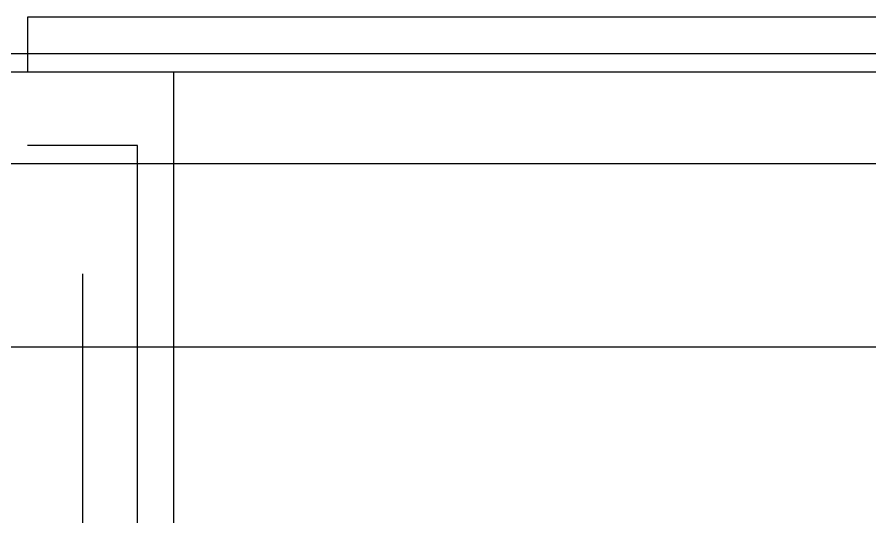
# Model space of a CAD drawing. Header units: inches. Extents: x 21 to 32698, y 13 to 3712.
# Drawn here: x 11881.43 to 11904.7, y 2584.95 to 2598.58 of the extents above; entities that cross this region are included whole.
import ezdxf

# ---------------------------------------------------------------- set-up
doc = ezdxf.new("R2010")
doc.units = ezdxf.units.IN
doc.header["$MEASUREMENT"] = 0
doc.set_wipeout_variables(frame=1)
for name, color, linetype, lineweight in [('Z_MİM_-KM-GLAZ', 8, 'Continuous', 25), ('Z_MİM_-KM-GLAZ-CURT', 8, 'Continuous', 25), ('Z_MİM_-KM-IZO-THERMAL', 8, 'Continuous', 25), ('Z_MİM_-KM-IZO-THERMAL-ROCKWOOL', 8, 'BATTING', 25), ('Z_MİM_-KM-PAINT', 8, 'Continuous', 25), ('Z_MİM_-KM-WALL-IZO-TERMAL', 8, 'Continuous', 25), ('Z_MİM_-KM-WALL-PLASTER', 8, 'Continuous', 25)]:
    doc.layers.add(name, color=color, linetype=linetype, lineweight=lineweight)
doc.layers.add('Z_MİM_-KM-WALL-TERMAL-PATTERN', color=8, linetype='BATTING', lineweight=25, plot=False)
doc.linetypes.add('BATTING', pattern='A,0.00254,-2.54,[134,ltypeshp.shx,S=2.54,R=0,X=-2.54,Y=0],-5.08,[134,ltypeshp.shx,S=2.54,R=180,X=2.54,Y=0],-2.54', length=10.16254)

# ---------------------------------------------------------------- blocks, each defined once
blk = doc.blocks.new('*U295')
blk.add_wipeout([(-15.00000000051476, 16.500000005396572), (115.00000000017825, 16.5000000058767), (114.9999999998854, -39.99960520701825), (-15.00000000026921, -39.99960520749846)])
at = {"layer": 'Z_MİM_-KM-GLAZ-CURT'}
blk.add_lwpolyline([(115.0000000001764, 15.00000000078357), (115.0000000001764, 16.50000000587674), (-15.00000000051476, 16.50000000539654), (-15.00000000051476, 15.00000000493088)], dxfattribs=at)
at = {"layer": 'Z_MİM_-KM-WALL-IZO-TERMAL', "ltscale": 1.5}
blk.add_lwpolyline([(-11.99999994526115, -7.499999986732958), (-11.99999994526113, 13.0000000010412), (-15.00000000051476, 13.00000000115343)], dxfattribs=at)
at = {"layer": 'Z_MİM_-KM-WALL-PLASTER', "ltscale": 1.5}
blk.add_lwpolyline([(-10.99999994498285, -7.499999986731822), (-10.99999994498283, 15.00000000097685), (-15.00000000051476, 15.00000000113393)], dxfattribs=at)
at = {"layer": 'Z_MİM_-KM-WALL-TERMAL-PATTERN', "ltscale": 0.13}
blk.add_line((-13.49999994525569, 9.499999995871821), (-13.49999994525569, -7.499999974067562), dxfattribs=at)

msp = doc.modelspace()

# ---------------------------------------------------------------- block references
at = {"layer": 'Z_MİM_-KM-GLAZ', "ltscale": 1.5}
msp.add_blockref('*U295', (11896.71292419781, 2582.083724848142), dxfattribs=at)

# ---------------------------------------------------------------- next in the draw order: linework, layer by layer
at = {"layer": 'Z_MİM_-KM-IZO-THERMAL'}
msp.add_lwpolyline([(11329.21380157811, 1162.158650810004), (11329.21380157811, 969.5831087493367), (12844.21488399846, 969.5831087493367), (12844.21488399846, 2594.584265079446), (9029.214802936147, 2594.584265079446), (9029.214802936147, 1624.583233919091), (9319.214049533437, 1624.583233919091), (9319.214049533437, 969.583108823979), (10654.21387310369, 969.5831008522473), (10654.21387310369, 1161.831515063127)], dxfattribs=at)
at = {"layer": 'Z_MİM_-KM-IZO-THERMAL-ROCKWOOL', "ltscale": 0.45}
msp.add_lwpolyline([(11334.21380157811, 1162.158650810004), (11334.21380157811, 974.5831087493368), (12839.21488399846, 974.5831087493368), (12839.21488399846, 2589.584265079445), (9034.214802936143, 2589.584265079445), (9034.214802936143, 1629.583233919091), (9324.214049533435, 1629.583233919091), (9324.214049533435, 974.5831087941223), (10649.21387310369, 974.583100882104), (10649.21387310369, 1161.831515063127)], dxfattribs=at)
at = {"layer": 'Z_MİM_-KM-PAINT'}
msp.add_lwpolyline([(11326.21380157811, 1162.158650810004), (11326.21380157811, 966.5831087493367), (12847.21488399846, 966.5831087493367), (12847.21488399846, 2597.584265079445), (9026.214802936147, 2597.584265079445), (9026.214802936147, 1621.58323391909), (9316.214049533437, 1621.58323391909), (9316.214049533437, 966.5831088418925), (10657.21387310369, 966.5831008343337), (10657.21387310369, 1161.831515063127)], dxfattribs=at)
at = {"layer": 'Z_MİM_-KM-WALL-PLASTER'}
msp.add_lwpolyline([(11326.71380157811, 1162.158650810004), (11326.71380157811, 967.0831087493366), (12846.71488399846, 967.0831087493366), (12846.71488399846, 2597.084265079445), (9026.714802936143, 2597.084265079445), (9026.714802936143, 1622.083233919091), (9316.714049533435, 1622.083233919091), (9316.714049533435, 967.0831088389057), (10656.71387310369, 967.0831008373204), (10656.71387310369, 1161.831515063127)], dxfattribs=at)

doc.saveas('drawing.dxf')
